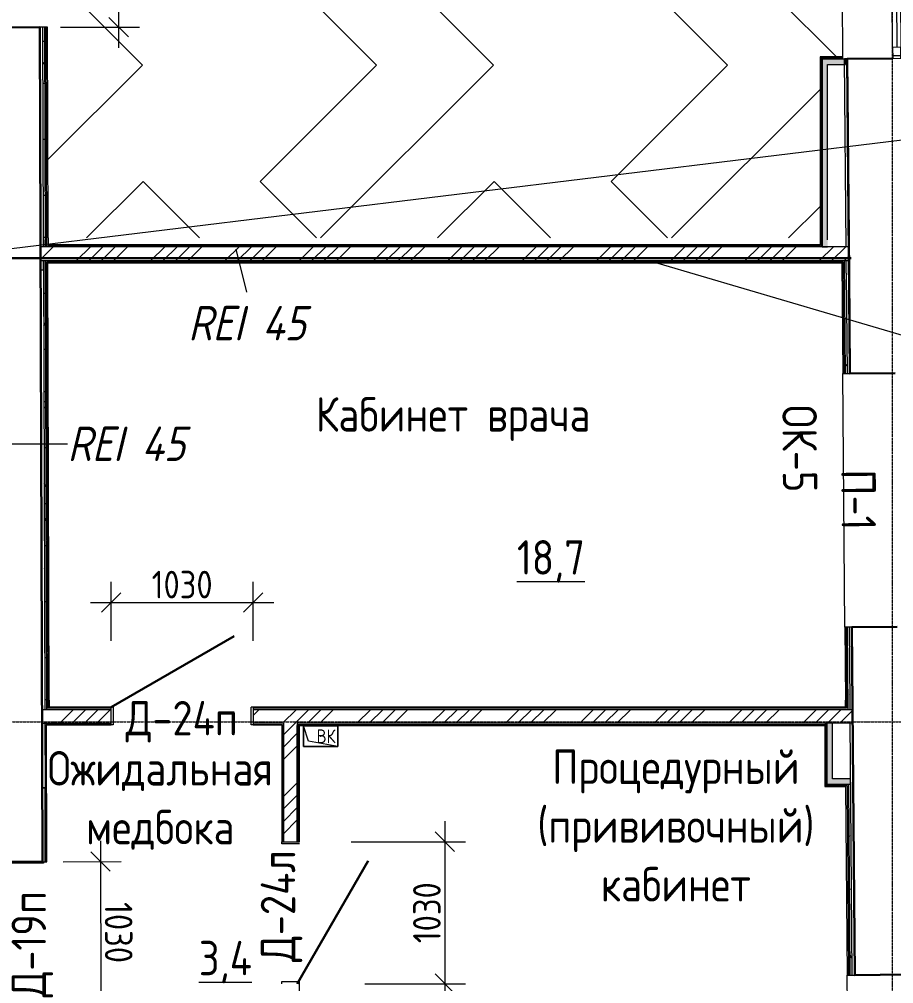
# Model space of a CAD drawing. Header units: millimetres. Extents: x -11345 to 411485, y -9810 to 73012.
# Drawn here: x 81071 to 87412, y 11044 to 18041 of the extents above; entities that cross this region are included whole.
import ezdxf

# ---------------------------------------------------------------- set-up
doc = ezdxf.new("R2010")
doc.units = ezdxf.units.MM
doc.linetypes.add('ADSK_Линия сетки', pattern=[25, 20, -2.5, 0, -2.5])
for name, color, linetype, lineweight in [('_ Окна', 7, 'Continuous', 9), ('Аннотация', 7, 'Continuous', 18), ('Двери', 7, 'Continuous', 9), ('Марки дверей', 7, 'Continuous', 20), ('Марки окон', 7, 'Continuous', 20), ('Марки помещений', 7, 'Continuous', 20), ('Обобщенные модели', 7, 'Continuous', 18), ('Окна', 7, 'Continuous', 9), ('Оси', 253, 'Continuous', 9), ('Перекрытие', 7, 'Continuous', 9), ('Размеры', 7, 'Continuous', 5), ('Стены внутренние', 7, 'Continuous', 18), ('Стены наружные', 7, 'Continuous', 18), ('Стены несущие', 7, 'Continuous', 30), ('Стены отделка', 7, 'Continuous', 30), ('Стены штриховка', 7, 'Continuous', 9)]:
    doc.layers.add(name, color=color, linetype=linetype, lineweight=lineweight)
doc.layers.add('Линии', color=7, linetype='Continuous', lineweight=9, true_color=0x00a600)
doc.styles.add('GOST Common_2', font='GOST_Common.ttf', dxfattribs={"width": 0.9, "height": 250})
doc.styles.add('GOST Common_5', font='GOST_Common.ttf', dxfattribs={"width": 0.9, "height": 100})
doc.styles.add('GOST Common_7', font='GOST_Common.ttf', dxfattribs={"width": 0.9, "height": 200})
doc.dimstyles.new('ADSK_Основной_2_мм', dxfattribs={"dimscale": 304.8, "dimtxt": 201.142999, "dimasz": 0.463911, "dimexe": 0.492126, "dimexo": 0.492126, "dimgap": 0.098425, "dimtad": 1, "dimrnd": 0.01, "dimdsep": 46, "dimtxsty": 'GOST Common_7', "dimblk1": 'OBLIQUE', "dimblk2": 'OBLIQUE', "dimsah": 1, "dimcen": 0.09, "dimdle": 0.492126, "dimazin": 2, "dimtfac": 1, "dimtdec": 4, "dimtix": 1, "dimtmove": 0, "dimatfit": 3, "dimfxl": 1, "dimtvp": 1, "dimtolj": 1, "dimtzin": 0, "dimlwd": 20, "dimlwe": 20, "dimarcsym": 2})
pattern_1 = [(0, (32053.86, 0), (406.4, 101.6), [33.528, -271.272, 33.528, -271.272, -1625.6]), (0, (32053.86, 0), (406.4, 101.6), [-609.6, 33.528, -576.072, 33.528, -271.272, -711.2]), (0, (32053.86, 0), (406.4, 101.6), [-1524, 33.528, -169.672, 33.528, -474.472]), (120, (32206.26, 50.8), (-291.18818, 301.15272), [33.528, -271.272, 33.528, -271.272, -1625.6]), (120, (32206.26, 50.8), (-291.18818, 301.15272), [-609.6, 33.528, -576.072, 33.528, -271.272, -711.2]), (120, (32206.26, 50.8), (-291.18818, 301.15272), [-1524, 33.528, -169.672, 33.528, -474.472]), (240, (32257.06, 254), (-115.21182, -402.75272), [33.528, -271.272, 33.528, -271.272, -1625.6]), (240, (32257.06, 254), (-115.21182, -402.75272), [-609.6, 33.528, -576.072, 33.528, -271.272, -711.2]), (240, (32257.06, 254), (-115.21182, -402.75272), [-1524, 33.528, -169.672, 33.528, -474.472])]

# ---------------------------------------------------------------- blocks, each defined once
blk = doc.blocks.new('AC_Дверь_Однопольная_Деревянная - 1000х2100 композит Д24п-3634886-План 1-го этажа')
at = {"layer": 'Двери', "lineweight": 30}
blk.add_line((-515, 75), (377, 590), dxfattribs=at)
blk = doc.blocks.new('AC_Дверь_Однопольная_Деревянная - 1000х2100 композит Д24л-3634978-План 1-го этажа')
at = {"layer": 'Двери', "lineweight": 30}
blk.add_line((515, 75), (-377, 590), dxfattribs=at)
blk = doc.blocks.new('GM_Отверстие прямоугольное _в плите_ - Отверстие-1587060-План 1-го этажа')
at = {"layer": 'Обобщенные модели'}
for p, q in [((-75, -124.9), (-75, 124.9)), ((-75, 124.9), (75, 124.9)), ((75, 124.9), (-75, 124.9)), ((-75, 124.9), (-75, -124.9)), ((-75, -124.9), (-37.5, 87.4)), ((-37.5, 87.4), (75, 124.9)), ((75, 124.9), (75, -124.9)), ((75, -124.9), (75, 124.9)), ((75, -124.9), (-75, -124.9)), ((-75, -124.9), (75, -124.9))]:
    blk.add_line(p, q, dxfattribs=at)
for start, end in [(360, 180), (180, 360), (60, 165), (300, 360), (195, 270)]:
    blk.add_arc((0, 0), 2.5, start, end, dxfattribs=at)
blk = doc.blocks.new('окно трехпол с фрамугой - 1700-2320_h___нов_ ок42 ЕIW30-V40-План 1-го этажа')
at = {"layer": '_ Окна', "lineweight": 18}
for p, q in [((-870, 75), (-870, 135)), ((-870, 135), (-790, 135)), ((-790, 75), (-870, 75)), ((-790, 135), (-790, 75)), ((-430, 75), (-430, 135)), ((-430, 135), (-370, 135)), ((-370, 75), (-430, 75)), ((-370, 135), (-370, 75)), ((370, 75), (370, 135)), ((370, 135), (430, 135)), ((430, 75), (370, 75)), ((430, 135), (430, 75)), ((790, 135), (790, 75)), ((870, 135), (790, 135)), ((790, 75), (870, 75)), ((870, 75), (870, 135))]:
    blk.add_line(p, q, dxfattribs=at)
at = {"layer": '_ Окна'}
for p, q in [((-850, 75), (-850, 135)), ((-790, 105), (-430, 105)), ((-370, 105), (370, 105)), ((430, 105), (790, 105)), ((850, 75), (850, 135))]:
    blk.add_line(p, q, dxfattribs=at)
at = {"layer": 'Окна'}
for p, q in [((-870, 135), (-870, 75)), ((-790, 135), (-870, 135)), ((-870, 75), (-790, 75)), ((-790, 135), (-430, 135)), ((-430, 75), (-790, 75)), ((-370, 135), (-430, 135)), ((-430, 75), (-370, 75)), ((-370, 135), (370, 135)), ((370, 75), (-370, 75)), ((430, 135), (370, 135)), ((370, 75), (430, 75)), ((430, 135), (790, 135)), ((790, 75), (430, 75)), ((870, 135), (790, 135)), ((790, 75), (870, 75)), ((870, 75), (870, 135))]:
    blk.add_line(p, q, dxfattribs=at)
blk = doc.blocks.new('_Oblique')
at = {"color": 0, "linetype": 'ByBlock', "lineweight": -2}
blk.add_line((-0.5, -0.5), (0.5, 0.5), dxfattribs=at)
blk = doc.blocks.new('DIMBLOCK39-План 1-го этажа')
at = {"layer": 'Defpoints', "color": 0, "transparency": 16777216}
for p in [(81238.9, 11928.9), (81242.1, 10898.9), (81662.7, 10900.2)]:
    blk.add_point(p, dxfattribs=at)
at = {"layer": 'Размеры', "color": 0, "transparency": 16777216}
for p, q in [((81659.1, 12080.2), (81663.2, 10750.2)), ((81388.9, 11929.4), (81809.6, 11930.7)), ((81392.1, 10899.4), (81812.7, 10900.7))]:
    blk.add_line(p, q, dxfattribs=at)
at = {"layer": 'Размеры', "color": 0, "transparency": 16777216, "xscale": 141.4, "yscale": 141.4, "zscale": 141.4}
for p, rotation in [((81659.6, 11930.2), 90.1745227978506), ((81662.7, 10900.2), 270.1745227978506)]:
    blk.add_blockref('_Oblique', p, dxfattribs=dict(at, rotation=rotation))
at = {"layer": 'Размеры', "color": 0, "lineweight": 20, "transparency": 16777216, "insert": (81791.2, 11415.6), "char_height": 200, "width": 560.473, "attachment_point": 5, "rotation": 270.17452, "style": 'GOST Common_7'}
blk.add_mtext('\\A1;1030', dxfattribs=at)
blk = doc.blocks.new('DIMBLOCK41-План 1-го этажа')
at = {"layer": 'Defpoints', "color": 0, "transparency": 16777216}
for p in [(83328.6, 12074.4), (83426.3, 11044.4), (84156.6, 11044.4)]:
    blk.add_point(p, dxfattribs=at)
at = {"layer": 'Размеры', "color": 0, "transparency": 16777216}
for p, q in [((84156.6, 12224.4), (84156.6, 10894.4)), ((83478.6, 12074.4), (84306.6, 12074.4)), ((83576.3, 11044.4), (84306.6, 11044.4))]:
    blk.add_line(p, q, dxfattribs=at)
at = {"layer": 'Размеры', "color": 0, "transparency": 16777216, "xscale": 141.4, "yscale": 141.4, "zscale": 141.4}
for p, rotation in [((84156.6, 12074.4), 90), ((84156.6, 11044.4), 270)]:
    blk.add_blockref('_Oblique', p, dxfattribs=dict(at, rotation=rotation))
at = {"layer": 'Размеры', "color": 0, "lineweight": 20, "transparency": 16777216, "insert": (84026.6, 11559.4), "char_height": 200, "width": 560.473, "attachment_point": 5, "rotation": 90, "style": 'GOST Common_7'}
blk.add_mtext('\\A1;1030', dxfattribs=at)
blk = doc.blocks.new('DIMBLOCK42-План 1-го этажа')
at = {"layer": 'Defpoints', "color": 0, "transparency": 16777216}
for p in [(82766.8, 13810), (81736.8, 13382.6), (82766.8, 13382.6)]:
    blk.add_point(p, dxfattribs=at)
at = {"layer": 'Размеры', "color": 0, "transparency": 16777216}
for p, q in [((81736.8, 13532.6), (81736.8, 13960)), ((82766.8, 13532.6), (82766.8, 13960)), ((81586.8, 13810), (82916.8, 13810))]:
    blk.add_line(p, q, dxfattribs=at)
at = {"layer": 'Размеры', "color": 0, "transparency": 16777216, "xscale": 141.4, "yscale": 141.4, "zscale": 141.4, "rotation": 180}
blk.add_blockref('_Oblique', (81736.8, 13810), dxfattribs=at)
at = {"layer": 'Размеры', "color": 0, "transparency": 16777216, "xscale": 141.4, "yscale": 141.4, "zscale": 141.4}
blk.add_blockref('_Oblique', (82766.8, 13810), dxfattribs=at)
at = {"layer": 'Размеры', "color": 0, "lineweight": 20, "transparency": 16777216, "insert": (82251.8, 13940), "char_height": 200, "width": 560.473, "attachment_point": 5, "style": 'GOST Common_7'}
blk.add_mtext('\\A1;1030', dxfattribs=at)
blk = doc.blocks.new('DIMBLOCK43-План 1-го этажа')
at = {"layer": 'Defpoints', "color": 0, "transparency": 16777216}
for p in [(81216.8, 19182.7), (81788.4, 19184.4), (81220.5, 17982.7)]:
    blk.add_point(p, dxfattribs=at)
at = {"layer": 'Размеры', "color": 0, "transparency": 16777216}
for p, q in [((81792.6, 17834.4), (81788, 19334.4)), ((81366.8, 19183.1), (81938.4, 19184.9)), ((81370.5, 17983.1), (81942.1, 17984.9))]:
    blk.add_line(p, q, dxfattribs=at)
at = {"layer": 'Размеры', "color": 0, "transparency": 16777216, "xscale": 141.4, "yscale": 141.4, "zscale": 141.4}
for p, rotation in [((81788.4, 19184.4), 90.17452279785152), ((81792.1, 17984.4), 270.1745227978515)]:
    blk.add_blockref('_Oblique', p, dxfattribs=dict(at, rotation=rotation))
at = {"layer": 'Размеры', "color": 0, "lineweight": 20, "transparency": 16777216, "insert": (81920.3, 18584.8), "char_height": 200, "width": 560.473, "attachment_point": 5, "rotation": 270.17452, "style": 'GOST Common_7'}
blk.add_mtext('\\A1;1200', dxfattribs=at)
blk = doc.blocks.new('оси')
at = {"layer": 'Оси', "linetype": 'ADSK_Линия сетки'}
for p, q in [((61850, -6855.047), (61850, 46377.998)), ((-5146.135, 15100), (62505.288, 15100))]:
    blk.add_line(p, q, dxfattribs=at)

msp = doc.modelspace()

# ---------------------------------------------------------------- hatches: boundary and pattern name
at = {"layer": 'Стены внутренние', "lineweight": 9}
h = msp.add_hatch(dxfattribs=at)
h.set_pattern_fill('FP_12', color=256, style=0, pattern_type=2)
h.set_pattern_definition(pattern_1)
h.paths.add_polyline_path([(81260.17822, 16440), (81255.47887, 17982.78963), (81240.47913, 17982.68302), (81245.17815, 16440)])
h.paths.add_polyline_path([(81236.82375, 19182.73837), (81251.82368, 19182.78406), (81249.185, 20049.05772), (81234.18493, 20049.05772), (81236.82375, 19182.78406)])
at = {"layer": 'Стены внутренние'}
for points in [[(87041.65938, 17714.11126), (87056.05852, 17714.11126), (87055.73154, 17754.11126), (86892.64907, 17753.22161), (86892.64907, 17714.11126), (87029.65977, 17714.11126)], [(86932.64907, 16390), (86932.64907, 17714.11126), (86892.64907, 17714.11126), (86892.64907, 16390)], [(86968.30149, 12531.00866), (86968.30149, 12934.42881), (86928.30149, 12934.42881), (86928.30149, 12531.00866)], [(86928.30149, 12491.00866), (87098.30018, 12491.1704), (87097.97798, 12531.00866), (86928.30149, 12531.00866), (86928.30149, 12513.98505)]]:
    msp.add_hatch(color=256, dxfattribs=at).paths.add_polyline_path(points)
at = {"layer": 'Стены внутренние', "lineweight": 9}
h = msp.add_hatch(dxfattribs=at)
h.set_pattern_fill('FP_12', color=256, style=0, pattern_type=2)
h.set_pattern_definition(pattern_1)
h.paths.add_polyline_path([(81257.28614, 13084.42881), (81270.39931, 13084.42881), (81260.63512, 16290), (81245.63505, 16290), (81255.39924, 13084.42881)])
h = msp.add_hatch(dxfattribs=at)
h.set_pattern_fill('FP_12', color=256, style=0, pattern_type=2)
h.set_pattern_definition(pattern_1)
h.paths.add_polyline_path([(87093.50208, 13084.42881), (87089.08094, 13631.07784), (87074.08951, 13629.95657), (87078.50159, 13084.42881), (87089.08902, 13084.42881)])
h.paths.add_polyline_path([(87059.20052, 15470.89636), (87074.19872, 15471.17942), (87067.57633, 16281), (87052.64863, 16281), (87059.19953, 15471.01767)])
at = {"layer": 'Стены внутренние'}
h = msp.add_hatch(dxfattribs=at)
h.set_pattern_fill('ANSI34', color=256, scale=20)
h.paths.add_polyline_path([(81736.75688, 13034.42881), (81235.55145, 13034.42881), (81235.85605, 12934.42881), (81736.75688, 12934.42881)])
h.paths.add_polyline_path([(82766.75688, 13034.42881), (82766.75688, 12934.42881), (82986.75688, 12934.42881), (82986.75688, 12074.42881), (83086.75688, 12074.42881), (83086.75688, 12918.52881), (83086.75688, 12934.42881), (87114.71589, 12934.42881), (87113.90712, 13034.42881)])
at = {"layer": 'Стены внутренние', "lineweight": 9}
h = msp.add_hatch(dxfattribs=at)
h.set_pattern_fill('FP_12', color=256, style=0, pattern_type=2)
h.set_pattern_definition(pattern_1)
h.paths.add_polyline_path([(87094.49348, 11107.12262), (87109.49168, 11107.40568), (87098.30149, 12491.00866), (87083.301, 12491.00866), (87094.4925, 11107.24393)])
at = {"layer": 'Стены штриховка'}
h = msp.add_hatch(dxfattribs=at)
h.set_pattern_fill('ANSI34', color=256, scale=20)
h.paths.add_polyline_path([(87086.76821, 16390), (81225.33036, 16390), (81225.63496, 16290), (87087.57698, 16290)])

# ---------------------------------------------------------------- linework, layer by layer
at = {"layer": 'Аннотация', "lineweight": 9}
msp.add_line((80606.25533, 16330.03272), (89270.80424, 17387.12414), dxfattribs=at)
at = {"layer": 'Аннотация', "color": 1, "lineweight": 9, "true_color": 0xff0000}
for p, q in [((82640.85019, 16374.16369), (82717.82231, 16061.96771)), ((85700.50191, 16272.63237), (88449.63896, 15459.86435)), ((81010.54676, 14961.33217), (81420.20968, 14961.33217))]:
    msp.add_line(p, q, dxfattribs=at)
at = {"layer": 'Линии', "color": 1, "lineweight": 30, "true_color": 0xff0000}
msp.add_line((81004.05939, 16306.92145), (87104.05939, 16306.92145), dxfattribs=at)
at = {"layer": 'Перекрытие', "color": 7, "true_color": 0xffffff}
for p, q in [((81964.92896, 17709.25667), (81119.93636, 18554.24928)), ((84510.51337, 17709.25667), (83665.52077, 18554.24928)), ((86996.2432, 17769.11126), (86211.10518, 18554.24928)), ((83241.2567, 18129.98521), (83661.98524, 17709.25667)), ((85786.84111, 18129.98521), (86207.56965, 17709.25667)), ((81278.40331, 17022.73102), (81964.92896, 17709.25667)), ((83661.98524, 17709.25667), (82816.99263, 16864.26407)), ((83256.2567, 16455), (84510.51337, 17709.25667)), ((86207.56965, 17709.25667), (85362.57704, 16864.26407)), ((85801.84111, 16455), (86877.64907, 17530.80796)), ((81968.46449, 16864.26407), (81559.20043, 16455)), ((82377.72856, 16455), (81968.46449, 16864.26407)), ((82816.99263, 16864.26407), (83226.2567, 16455)), ((84514.04891, 16864.26407), (84104.78484, 16455)), ((84923.31298, 16455), (84514.04891, 16864.26407)), ((85362.57704, 16864.26407), (85771.84111, 16455)), ((86877.64907, 16682.27982), (86650.36925, 16455))]:
    msp.add_line(p, q, dxfattribs=at)
at = {"layer": 'Перекрытие'}
for p, q in [((81751.75688, 13050.32881), (81751.75688, 12922.42881)), ((82751.75688, 12922.42881), (82751.75688, 13050.32881)), ((81751.75688, 12922.42881), (81736.75688, 12922.42881)), ((82766.75688, 12922.42881), (82751.75688, 12922.42881)), ((81245.39919, 11918.97244), (80838.94728, 11918.97244)), ((81245.39919, 11928.9316), (81245.39919, 11918.97244))]:
    msp.add_line(p, q, dxfattribs=at)
for points in [[(83102.65688, 12059.42881), (82974.75688, 12059.42881), (82974.75688, 12074.42881)], [(82974.75688, 11044.42881), (82974.75688, 11059.42881), (83102.65688, 11059.42881)]]:
    msp.add_lwpolyline(points, dxfattribs=at)
at = {"layer": 'Стены внутренние'}
for p, q in [((87058.18195, 13630.82794), (87043.30104, 15470.76777)), ((87088.43927, 9382.72395), (87074.49413, 11106.96087))]:
    msp.add_line(p, q, dxfattribs=at)
at = {"layer": 'Стены наружные'}
for p, q in [((87043.61331, 17769.11126), (87029.65977, 19494.38662)), ((87043.73193, 17754.44352), (87055.73154, 17754.54057))]:
    msp.add_line(p, q, dxfattribs=at)
at = {"layer": 'Стены несущие'}
for p, q in [((81220.47903, 17982.68302), (80831.93237, 17981.4995)), ((81238.91886, 11928.91186), (81220.47903, 17982.68302)), ((87405.00072, 17757.36536), (87075.73089, 17754.70232)), ((87075.73089, 17754.70232), (87094.19937, 15471.17942)), ((87088.31591, 16198.63616), (87075.73089, 17754.70232)), ((87088.31591, 16198.63616), (87094.19937, 15471.17942)), ((87094.19937, 15471.17942), (87423.4692, 15473.84246)), ((87438.35011, 13633.90263), (87108.3609, 13631.23378)), ((87108.3609, 13631.23378), (87108.36899, 13630.23381)), ((87108.36899, 13630.23381), (87109.08837, 13630.23963)), ((87109.08837, 13630.23963), (87109.08837, 13630.23963)), ((87118.30084, 12491.1704), (87109.08837, 13630.23963)), ((87118.30084, 12491.1704), (87117.58146, 12491.16459)), ((87129.49233, 11107.40568), (87118.30084, 12491.1704)), ((80838.92072, 11927.69346), (81238.91886, 11928.91186)), ((87129.49233, 11107.40568), (87498.76085, 11110.39222))]:
    msp.add_line(p, q, dxfattribs=at)
at = {"layer": 'Стены отделка', "lineweight": 9}
for p, q in [((81275.47878, 17982.85055), (81220.47903, 17982.68302)), ((81220.47903, 17982.68302), (81225.83578, 16224.07039)), ((81280.13262, 16455), (81275.47878, 17982.85055)), ((87043.61331, 17769.11126), (86877.64907, 17769.11126)), ((86877.64907, 17769.11126), (86877.64907, 16405)), ((86892.64907, 17754.11126), (86892.64907, 16390)), ((86892.64907, 17754.11126), (87062.64907, 17754.11126)), ((86932.64907, 16440), (86932.64907, 17714.11126)), ((86932.64907, 17714.11126), (87062.64907, 17714.11126)), ((87043.73193, 17754.44352), (87043.61331, 17769.11126)), ((87075.73089, 17754.70232), (87055.73154, 17754.54057)), ((87066.76756, 16390), (87055.73154, 17754.54057)), ((87062.64907, 17714.11126), (87062.64907, 17754.11126)), ((87086.76821, 16390), (81225.33036, 16390)), ((81245.17815, 16440), (81245.17815, 16390)), ((81245.33045, 16390), (81245.17815, 16440)), ((86877.64907, 16405), (81280.13262, 16405)), ((81225.63496, 16290), (87087.57698, 16290)), ((81245.83569, 16224.13131), (81245.63505, 16290)), ((81245.63505, 16290), (81255.55154, 13034.42881)), ((81286.25095, 13100.32881), (81276.58362, 16274.1)), ((81276.58362, 16274.1), (87036.80391, 16274.1)), ((87036.80391, 16274.1), (87043.30104, 15470.76777)), ((87068.31656, 16198.47441), (87067.57633, 16290)), ((81225.83578, 16224.07039), (81245.83569, 16224.13131)), ((81225.83578, 16224.07039), (81237.28623, 12464.90275)), ((87043.30104, 15470.76777), (87094.19937, 15471.17942)), ((87108.3609, 13631.23378), (87058.18195, 13630.82794)), ((87058.18195, 13630.82794), (87062.47247, 13100.32881)), ((87089.08094, 13631.07784), (87089.08902, 13630.07788)), ((87109.08837, 13630.23963), (87109.08028, 13631.23959)), ((87093.50208, 13084.42881), (87093.90646, 13034.42881)), ((81751.75688, 13050.32881), (81286.25095, 13050.32881)), ((81736.75688, 12922.42881), (81736.75688, 13050.32881)), ((87062.87686, 13050.32881), (82751.75688, 13050.32881)), ((82766.75688, 13050.32881), (82766.75688, 12922.42881)), ((81245.39919, 12934.42881), (81255.88706, 12934.42881)), ((81255.85614, 12934.42881), (81257.28614, 12464.96367)), ((81255.88706, 12934.42881), (81257.31908, 12464.96714)), ((81267.92372, 12922.42881), (81736.75688, 12922.42881)), ((81270.95398, 11929.00944), (81267.92372, 12922.42881)), ((82766.75688, 12922.42881), (82974.75688, 12922.42881)), ((82936.75688, 12934.42881), (82926.75688, 12934.42881)), ((82974.75688, 12922.42881), (82974.75688, 12074.42881)), ((87114.71589, 12934.42881), (83086.75688, 12934.42881)), ((83086.75688, 12934.42881), (83086.75688, 12918.52881)), ((83102.65688, 12919.42881), (83086.75688, 12919.42881)), ((83086.75688, 12918.52881), (86920.35149, 12918.52881)), ((83102.65688, 12074.42881), (83102.65688, 12919.42881)), ((86928.30149, 12926.47881), (86912.40149, 12926.47881)), ((86912.40149, 12926.47881), (86912.40149, 12475.10866)), ((86920.35149, 12918.52881), (86920.35149, 12934.42881)), ((86928.30149, 12934.42881), (86928.30149, 12491.00866)), ((86968.30149, 12531.00866), (86968.30149, 12934.42881)), ((87094.71524, 12934.42881), (87099.31111, 12366.17459)), ((87098.30149, 12531.00866), (86968.30149, 12531.00866)), ((87098.30149, 12491.00866), (87098.30149, 12531.00866)), ((81237.28623, 12464.90275), (81257.28614, 12464.96367)), ((81257.31908, 12464.96714), (81237.31917, 12464.90613)), ((81237.31917, 12464.90613), (81238.95413, 11928.91197)), ((86912.40149, 12475.10866), (87063.42894, 12475.10866)), ((86928.30149, 12491.00866), (87098.30149, 12491.00866)), ((87063.42894, 12475.10866), (87074.49413, 11106.96087)), ((82974.75688, 12074.42881), (83102.65688, 12074.42881)), ((81238.95413, 11928.91197), (81270.95398, 11929.00944)), ((83102.65688, 10869.67931), (83102.65688, 11059.42881)), ((87074.49413, 11106.96087), (87129.49233, 11107.40568))]:
    msp.add_line(p, q, dxfattribs=at)
at = {"layer": 'Стены штриховка'}
for p, q in [((81245.17815, 16440), (81240.47894, 17982.74394)), ((81260.33052, 16390), (81255.47887, 17982.78963)), ((81269.31228, 16396), (81264.47883, 17982.81704)), ((87043.68609, 17760.11126), (86886.64907, 17760.11126)), ((86886.64907, 17760.11126), (86886.64907, 16396)), ((81280.13262, 16455), (81280.28492, 16405)), ((86886.64907, 16396), (81269.15998, 16396)), ((86892.64907, 16390), (86932.64907, 16390)), ((81270.55161, 13034.42881), (81260.63512, 16290)), ((81279.52424, 13043.42881), (81269.66257, 16281)), ((81269.66257, 16281), (87043.64833, 16281)), ((81276.56261, 16281), (81276.58362, 16274.1)), ((87043.64833, 16281), (87050.20081, 15470.82357)), ((87052.57584, 16290), (87059.20052, 15470.89636)), ((87068.31656, 16198.47441), (87074.20003, 15471.01767)), ((87065.08172, 13630.88375), (87069.83289, 13043.42881)), ((87074.08143, 13630.95653), (87078.90597, 13034.42881)), ((87089.08902, 13630.07788), (87093.50208, 13084.42881)), ((81286.25095, 13100.32881), (81286.40325, 13050.32881)), ((87062.87686, 13050.32881), (87062.47247, 13100.32881)), ((81235.55145, 13034.42881), (81736.75688, 13034.42881)), ((81736.75688, 13043.42881), (81270.5242, 13043.42881)), ((87069.83289, 13043.42881), (82766.75688, 13043.42881)), ((82766.75688, 13034.42881), (87113.90712, 13034.42881)), ((81235.85605, 12934.42881), (81736.75688, 12934.42881)), ((81265.91761, 12924.42881), (81736.75688, 12924.42881)), ((81268.95399, 11929.00335), (81265.91761, 12924.42881)), ((82986.75688, 12934.42881), (82766.75688, 12934.42881)), ((82766.75688, 12924.42881), (82976.75688, 12924.42881)), ((82976.75688, 12924.42881), (82976.75688, 12074.42881)), ((82986.75688, 12934.42881), (82986.75688, 12074.42881)), ((83086.75688, 12925.42881), (86920.35149, 12925.42881)), ((83086.75688, 12074.42881), (83086.75688, 12918.52881)), ((83095.75688, 12074.42881), (83095.75688, 12919.42881)), ((86919.30149, 12926.47881), (86919.30149, 12482.00866)), ((81258.95404, 11928.97289), (81257.31908, 12464.96714)), ((86919.30149, 12482.00866), (87074.3735, 12482.00866)), ((87063.42894, 12475.10866), (87063.37314, 12482.00866)), ((87074.3735, 12482.00866), (87085.49377, 11107.04984)), ((87083.301, 12491.00866), (87094.49348, 11107.12262)), ((87099.31111, 12366.17459), (87109.49299, 11107.24393))]:
    msp.add_line(p, q, dxfattribs=at)

# ---------------------------------------------------------------- block references
msp.add_blockref('оси', (25553.42928, -2155))
at = {"layer": 'Двери', "color": 8, "true_color": 0x7f7f7f}
msp.add_blockref('AC_Дверь_Однопольная_Деревянная - 1000х2100 композит Д24п-3634886-План 1-го этажа', (82251.75688, 12975.32881), dxfattribs=at)
at = {"layer": 'Двери', "color": 8, "true_color": 0x7f7f7f, "rotation": 270}
msp.add_blockref('AC_Дверь_Однопольная_Деревянная - 1000х2100 композит Д24л-3634978-План 1-го этажа', (83011.75688, 11559.42881), dxfattribs=at)
at = {"layer": 'Обобщенные модели', "rotation": 89.99999999999955}
msp.add_blockref('GM_Отверстие прямоугольное _в плите_ - Отверстие-1587060-План 1-го этажа', (83256.46745, 12841.36181), dxfattribs=at)
at = {"layer": 'Окна', "rotation": 270.4633818725635}
msp.add_blockref('окно трехпол с фрамугой - 1700-2320_h___нов_ ок42 ЕIW30-V40-План 1-го этажа', (87322.96709, 18626.73035), dxfattribs=at)

# ---------------------------------------------------------------- texts
at = {"layer": 'Аннотация', "color": 1, "lineweight": 9, "true_color": 0xff0000, "char_height": 250, "width": 853.551, "attachment_point": 1, "line_spacing_factor": 1.022766, "style": 'GOST Common_2'}
for insert in [(82295.27231, 15961.58794), (81420.20968, 15086.52531)]:
    msp.add_mtext('\\pxt1.44,2.88,4.32,5.76,7.2,8.64,10.08,11.52,12.96,14.4,15.84,17.28,18.72,20.16,21.6,23.04,24.48,25.92,27.36,28.8,30.24,31.68,33.12,34.56,36,37.44,38.88,40.32,41.76,43.2,44.64,46.08;{\\fGOST Common|b0|i1|c204|p34;REI 45}', dxfattribs=dict(at, insert=insert))
at = {"layer": 'Аннотация', "color": 251, "lineweight": 9, "true_color": 0x4b4b4b, "insert": (83226.60556, 12889.33533), "char_height": 100, "width": 156.348, "attachment_point": 1, "line_spacing_factor": 1.022766, "style": 'GOST Common_5'}
msp.add_mtext('\\pxt3.6,7.2,10.8,14.4,18,21.6,25.2,28.8,32.4,36,39.6,43.2,46.8,50.4,54,57.6,61.2,64.8,68.4,72,75.6,79.2,82.8,86.4,90,93.6,97.2,100.8,104.4,108,111.6,115.2;{ВК}', dxfattribs=at)
at = {"layer": 'Марки дверей', "lineweight": 9, "insert": (82248.14948, 12945), "char_height": 250, "width": 869.4, "attachment_point": 5, "line_spacing_factor": 1.022766, "style": 'GOST Common_2'}
msp.add_mtext('\\pxqc,t1.8,3.6,5.4,7.2,9,10.8,12.6,14.4,16.2,18,19.8,21.6,23.4,25.2,27,28.8,30.6,32.4,34.2,36,37.8,39.6,41.4,43.2,45,46.8,48.6,50.4,52.2,54,55.8,57.6;{Д-24п}', dxfattribs=at)
at = {"layer": 'Марки дверей', "lineweight": 9, "char_height": 250, "attachment_point": 5, "rotation": 90, "line_spacing_factor": 1.022766, "style": 'GOST Common_2'}
for s, insert, width in [('\\pxqc,t1.8,3.6,5.4,7.2,9,10.8,12.6,14.4,16.2,18,19.8,21.6,23.4,25.2,27,28.8,30.6,32.4,34.2,36,37.8,39.6,41.4,43.2,45,46.8,48.6,50.4,52.2,54,55.8,57.6;{Д-24л}', (82972.77594, 11607.8048), 869.4), ('\\pxqc,t1.8,3.6,5.4,7.2,9,10.8,12.6,14.4,16.2,18,19.8,21.6,23.4,25.2,27,28.8,30.6,32.4,34.2,36,37.8,39.6,41.4,43.2,45,46.8,48.6,50.4,52.2,54,55.8,57.6;{Д-19п}', (81165.3704, 11330.60588), 803.7)]:
    msp.add_mtext(s, dxfattribs=dict(at, insert=insert, width=width))
at = {"layer": 'Марки окон', "lineweight": 9, "char_height": 250, "attachment_point": 5, "rotation": 270.463381873, "line_spacing_factor": 1.022766, "style": 'GOST Common_2'}
for s, insert, width in [('\\pxqc,t1.8,3.6,5.4,7.2,9,10.8,12.6,14.4,16.2,18,19.8,21.6,23.4,25.2,27,28.8,30.6,32.4,34.2,36,37.8,39.6,41.4,43.2,45,46.8,48.6,50.4,52.2,54,55.8,57.6;{ОК-5}', (86731.08357, 14926.16952), 684.9), ('\\pxqc,t1.8,3.6,5.4,7.2,9,10.8,12.6,14.4,16.2,18,19.8,21.6,23.4,25.2,27,28.8,30.6,32.4,34.2,36,37.8,39.6,41.4,43.2,45,46.8,48.6,50.4,52.2,54,55.8,57.6;{П-1}', (87157.1008, 14554.81556), 458.1)]:
    msp.add_mtext(s, dxfattribs=dict(at, insert=insert, width=width))
at = {"layer": 'Марки помещений', "lineweight": 9, "char_height": 250, "attachment_point": 5, "line_spacing_factor": 1.022766, "style": 'GOST Common_2'}
for s, insert, width in [('\\pxqc,t1.8,3.6,5.4,7.2,9,10.8,12.6,14.4,16.2,18,19.8,21.6,23.4,25.2,27,28.8,30.6,32.4,34.2,36,37.8,39.6,41.4,43.2,45,46.8,48.6,50.4,52.2,54,55.8,57.6;{Кабинет врача}', (84216.77568, 15141.01006), 2125.8), ('\\pxqc,t1.8,3.6,5.4,7.2,9,10.8,12.6,14.4,16.2,18,19.8,21.6,23.4,25.2,27,28.8,30.6,32.4,34.2,36,37.8,39.6,41.4,43.2,45,46.8,48.6,50.4,52.2,54,55.8,57.6;{\\L18,7}', (84926.49886, 14107.96932), 518.4), ('\\pxqc,t1.8,3.6,5.4,7.2,9,10.8,12.6,14.4,16.2,18,19.8,21.6,23.4,25.2,27,28.8,30.6,32.4,34.2,36,37.8,39.6,41.4,43.2,45,46.8,48.6,50.4,52.2,54,55.8,57.6;{Процедурный (прививочный) кабинет}', (85832.25913, 12192.08682), 2959.8310764), ('\\pxt1.8,3.6,5.4,7.2,9,10.8,12.6,14.4,16.2,18,19.8,21.6,23.4,25.2,27,28.8,30.6,32.4,34.2,36,37.8,39.6,41.4,43.2,45,46.8,48.6,50.4,52.2,54,55.8,57.6;Ожидальная медбока', (82093.05568, 12373.86331), 1801.809776), ('\\pxqc,t1.8,3.6,5.4,7.2,9,10.8,12.6,14.4,16.2,18,19.8,21.6,23.4,25.2,27,28.8,30.6,32.4,34.2,36,37.8,39.6,41.4,43.2,45,46.8,48.6,50.4,52.2,54,55.8,57.6;{\\L3,4}', (82565.24545, 11201.12277), 423)]:
    msp.add_mtext(s, dxfattribs=dict(at, insert=insert, width=width))

# ---------------------------------------------------------------- dimensions: what is measured, and where the dimension line sits
at = {"layer": 'Размеры', "lineweight": 20}
for base, p1, p2, angle, override, picture, middle in [((81788.44914, 19184.41862), (81220.47903, 17982.68302), (81216.82384, 19182.67745), 270.174522798, {"dimpost": '<>', "dimfxl": 1200, "dimlwd": 65535, "dimlwe": 65535}, 'DIMBLOCK43-План 1-го этажа', (81920.27613, 18584.81739)), ((84156.58304, 11044.42881), (83328.62128, 12074.42881), (83426.31879, 11044.42881), 90, {"dimpost": '<>', "dimfxl": 1034.623025, "dimlwd": 65535, "dimlwe": 65535}, 'DIMBLOCK41-План 1-го этажа', (84026.58304, 11559.42881)), ((81662.73381, 10900.19802), (81238.91886, 11928.91186), (81242.05623, 10898.91664), 270.174522798, {"dimpost": '<>', "dimfxl": 1030, "dimlwd": 65535, "dimlwe": 65535}, 'DIMBLOCK39-План 1-го этажа', (81791.16452, 11415.59161))]:
    dim = msp.add_linear_dim(base=base, p1=p1, p2=p2, angle=angle, dimstyle='ADSK_Основной_2_мм', override=override, dxfattribs=at)
    dim.commit()
    dim.dimension.update_dxf_attribs({"geometry": picture, "text_midpoint": middle})
dim = msp.add_linear_dim(base=(82766.75688, 13809.97823), p1=(81736.75688, 13382.61136), p2=(82766.75688, 13382.61136), dimstyle='ADSK_Основной_2_мм', override={"dimpost": '<>', "dimfxl": 1030, "dimlwd": 65535, "dimlwe": 65535}, dxfattribs=at)
dim.commit()
dim.dimension.update_dxf_attribs({"geometry": 'DIMBLOCK42-План 1-го этажа', "text_midpoint": (82251.75688, 13939.97823)})

doc.saveas('drawing.dxf')
